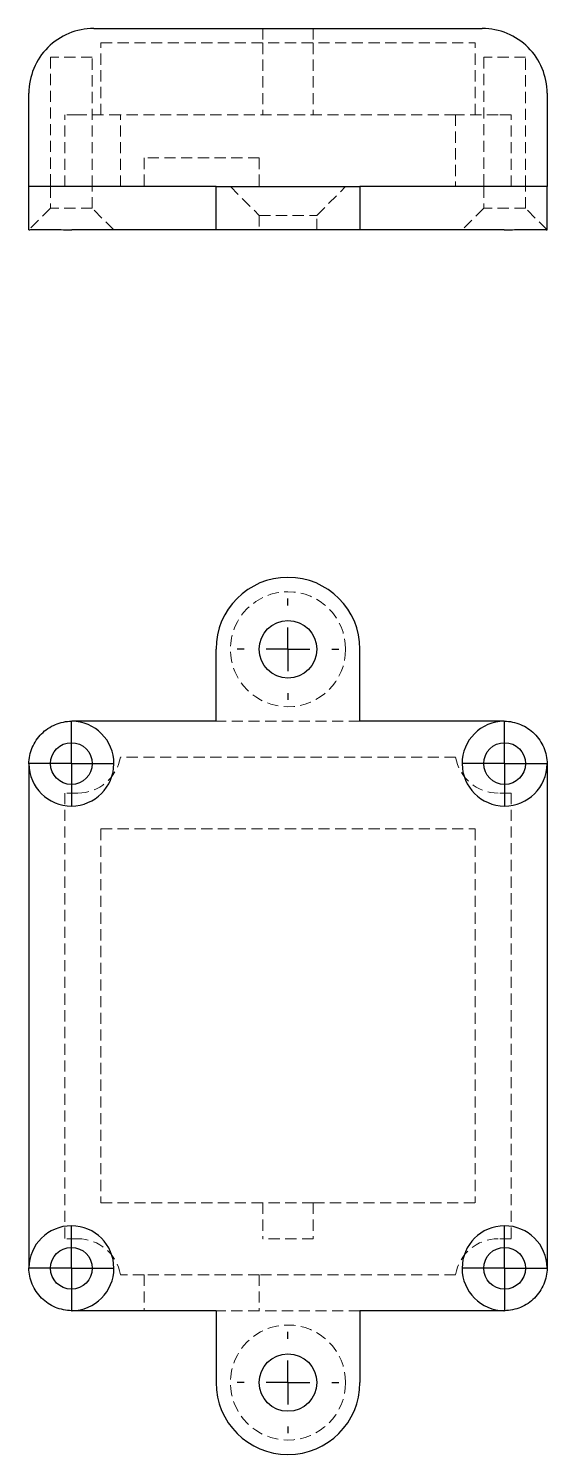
# Model space of a CAD drawing. Header units: millimetres. Extents: x 53 to 235, y 7 to 170.
# Drawn here: x 53.5 to 112.5, y 7 to 169.6 of the extents above.
import ezdxf

# ---------------------------------------------------------------- set-up
doc = ezdxf.new("R2010")
doc.units = ezdxf.units.MM
doc.linetypes.add('HIDDEN', pattern=[1.905, 1.27, -0.635])
doc.layers.add('10', color=7, linetype='Continuous')

# ---------------------------------------------------------------- blocks, each defined once
blk = doc.blocks.new('SW_CENTERMARKSYMBOL_0')
at = {"layer": '10', "color": 0}
for p, q in [((0, 5), (0, 5.78)), ((0, 0), (0, 2.5)), ((-5, 0), (-5.78, 0)), ((0, 0), (-2.5, 0)), ((0, 0), (0, -2.5)), ((0, 0), (2.5, 0)), ((5, 0), (5.78, 0)), ((0, -5), (0, -5.78))]:
    blk.add_line(p, q, dxfattribs=at)
blk = doc.blocks.new('SW_CENTERMARKSYMBOL_1')
at = {"layer": '10', "color": 0}
for p, q in [((0, 5), (0, 5.78)), ((0, 0), (0, 2.5)), ((-5, 0), (-5.78, 0)), ((0, 0), (-2.5, 0)), ((0, 0), (0, -2.5)), ((0, 0), (2.5, 0)), ((5, 0), (5.78, 0)), ((0, -5), (0, -5.78))]:
    blk.add_line(p, q, dxfattribs=at)
blk = doc.blocks.new('SW_CENTERMARKSYMBOL_2')
at = {"layer": '10', "color": 0}
for p, q in [((0, 2.5), (0, 4.88)), ((0, 0), (0, 2.5)), ((-2.5, 0), (-4.88, 0)), ((0, 0), (-2.5, 0)), ((0, 0), (0, -2.5)), ((0, 0), (2.5, 0)), ((2.5, 0), (4.88, 0)), ((0, -2.5), (0, -4.88))]:
    blk.add_line(p, q, dxfattribs=at)
blk = doc.blocks.new('SW_CENTERMARKSYMBOL_3')
at = {"layer": '10', "color": 0}
for p, q in [((0, 2.5), (0, 4.88)), ((0, 0), (0, 2.5)), ((-2.5, 0), (-4.88, 0)), ((0, 0), (-2.5, 0)), ((0, 0), (0, -2.5)), ((0, 0), (2.5, 0)), ((2.5, 0), (4.88, 0)), ((0, -2.5), (0, -4.88))]:
    blk.add_line(p, q, dxfattribs=at)
blk = doc.blocks.new('SW_CENTERMARKSYMBOL_4')
at = {"layer": '10', "color": 0}
for p, q in [((0, 2.5), (0, 4.88)), ((0, 0), (0, 2.5)), ((-2.5, 0), (-4.88, 0)), ((0, 0), (-2.5, 0)), ((0, 0), (0, -2.5)), ((0, 0), (2.5, 0)), ((2.5, 0), (4.88, 0)), ((0, -2.5), (0, -4.88))]:
    blk.add_line(p, q, dxfattribs=at)
blk = doc.blocks.new('SW_CENTERMARKSYMBOL_5')
at = {"layer": '10', "color": 0}
for p, q in [((0, 2.5), (0, 4.88)), ((0, 0), (0, 2.5)), ((-2.5, 0), (-4.88, 0)), ((0, 0), (-2.5, 0)), ((0, 0), (0, -2.5)), ((0, 0), (2.5, 0)), ((2.5, 0), (4.88, 0)), ((0, -2.5), (0, -4.88))]:
    blk.add_line(p, q, dxfattribs=at)

msp = doc.modelspace()

# ---------------------------------------------------------------- linework, layer by layer
at = {"color": 7, "linetype": 'Continuous', "lineweight": 25}
for p, q in [((60.87, 169.57), (105.13, 169.57)), ((53.49, 151.54), (53.49, 162.19)), ((112.51, 162.19), (112.51, 151.54)), ((58.41, 151.54), (53.49, 151.54)), ((53.49, 146.62), (53.49, 151.54)), ((58.41, 151.54), (53.49, 151.54)), ((74.8, 151.54), (58.41, 151.54)), ((74.8, 151.54), (58.41, 151.54)), ((74.8, 146.62), (74.8, 151.54)), ((74.8, 151.54), (91.2, 151.54)), ((107.59, 151.54), (91.2, 151.54)), ((91.2, 151.54), (91.2, 146.62)), ((107.59, 151.54), (91.2, 151.54)), ((112.51, 151.54), (107.59, 151.54)), ((112.51, 151.54), (107.59, 151.54)), ((112.51, 146.62), (112.51, 151.54)), ((53.49, 146.62), (53.49, 146.62)), ((58.41, 146.62), (58.37, 146.62)), ((74.8, 146.62), (58.41, 146.62)), ((91.2, 146.62), (74.8, 146.62)), ((107.59, 146.62), (91.2, 146.62)), ((107.63, 146.62), (107.59, 146.62)), ((112.51, 146.62), (112.51, 146.62)), ((74.8, 90.61), (74.8, 98.8)), ((91.2, 90.61), (91.2, 98.8)), ((74.8, 90.61), (58.41, 90.61)), ((107.59, 90.61), (91.2, 90.61)), ((53.49, 85.69), (53.49, 28.31)), ((112.51, 85.69), (112.51, 28.31)), ((74.8, 23.39), (58.41, 23.39)), ((74.8, 23.39), (74.8, 15.2)), ((107.59, 23.39), (91.2, 23.39)), ((91.2, 23.39), (91.2, 15.2))]:
    msp.add_line(p, q, dxfattribs=at)
at = {"color": 7, "linetype": 'HIDDEN', "lineweight": 18}
for p, q in [((80.13, 169.57), (80.13, 167.93)), ((85.87, 169.57), (85.87, 167.93)), ((61.69, 167.93), (104.31, 167.93)), ((61.69, 159.73), (61.69, 167.93)), ((80.13, 167.93), (80.13, 159.73)), ((85.87, 167.93), (85.87, 159.73)), ((104.31, 159.73), (104.31, 167.93)), ((60.7, 166.29), (55.95, 166.29)), ((55.95, 166.29), (55.95, 151.54)), ((60.7, 151.54), (60.7, 166.29)), ((110.05, 166.29), (105.3, 166.29)), ((105.3, 166.29), (105.3, 151.54)), ((110.05, 151.54), (110.05, 166.29)), ((59.07, 159.73), (57.59, 159.73)), ((57.59, 151.54), (57.59, 159.73)), ((63.91, 159.73), (59.07, 159.73)), ((102.09, 159.73), (63.91, 159.73)), ((63.91, 151.54), (63.91, 159.73)), ((102.09, 159.73), (102.09, 151.54)), ((106.93, 159.73), (102.09, 159.73)), ((108.41, 159.73), (106.93, 159.73)), ((108.41, 151.54), (108.41, 159.73)), ((66.61, 154.82), (66.61, 151.54)), ((79.72, 154.82), (66.61, 154.82)), ((79.72, 154.82), (79.72, 151.54)), ((55.95, 151.54), (55.95, 149.08)), ((60.7, 149.08), (60.7, 151.54)), ((76.44, 151.54), (79.72, 148.26)), ((86.28, 148.26), (89.56, 151.54)), ((105.3, 151.54), (105.3, 149.08)), ((110.05, 149.08), (110.05, 151.54)), ((55.95, 149.08), (53.49, 146.62)), ((60.7, 149.08), (55.95, 149.08)), ((63.16, 146.62), (60.7, 149.08)), ((79.72, 148.26), (86.28, 148.26)), ((79.72, 148.26), (79.72, 146.62)), ((86.28, 146.62), (86.28, 148.26)), ((105.3, 149.08), (102.84, 146.62)), ((110.05, 149.08), (105.3, 149.08)), ((112.51, 146.62), (110.05, 149.08)), ((91.2, 90.61), (74.8, 90.61)), ((102.09, 86.51), (63.91, 86.51)), ((59.07, 82.41), (57.59, 82.41)), ((57.59, 82.41), (57.59, 31.59)), ((108.41, 82.41), (106.93, 82.41)), ((108.41, 82.41), (108.41, 31.59)), ((61.69, 78.31), (61.69, 35.69)), ((61.69, 78.31), (104.31, 78.31)), ((104.31, 78.31), (104.31, 35.69)), ((61.69, 35.69), (80.13, 35.69)), ((80.13, 35.69), (80.13, 31.59)), ((85.87, 35.69), (80.13, 35.69)), ((85.87, 35.69), (104.31, 35.69)), ((85.87, 35.69), (85.87, 31.59)), ((59.07, 31.59), (57.59, 31.59)), ((85.87, 31.59), (80.13, 31.59)), ((108.41, 31.59), (106.93, 31.59)), ((66.61, 27.49), (63.91, 27.49)), ((66.61, 27.49), (66.61, 23.39)), ((79.72, 27.49), (66.61, 27.49)), ((79.72, 27.49), (79.72, 23.39)), ((102.09, 27.49), (79.72, 27.49)), ((79.72, 23.39), (74.8, 23.39)), ((91.2, 23.39), (79.72, 23.39))]:
    msp.add_line(p, q, dxfattribs=at)
for centre in [(83, 98.8), (83, 15.2)]:
    msp.add_circle(centre, 6.56, dxfattribs=at)
at = {"color": 7, "linetype": 'Continuous', "lineweight": 25}
for centre, radius in [((83, 98.8), 3.28), ((58.33, 85.77), 2.38), ((107.67, 85.77), 2.38), ((58.33, 28.23), 2.38), ((107.67, 28.23), 2.38), ((83, 15.2), 3.28)]:
    msp.add_circle(centre, radius, dxfattribs=at)
for centre, radius, start, end in [((83, 98.8), 8.2, 0, 180), ((58.33, 85.77), 4.84, 180.4835, 89.5165), ((58.41, 85.69), 4.92, 90, 90.4795), ((107.67, 85.77), 4.84, 90.4835, 359.5165), ((107.59, 85.69), 4.92, 89.5205, 90), ((58.41, 85.69), 4.92, 179.5205, 180), ((107.59, 85.69), 4.92, 0, 0.4795), ((58.33, 28.23), 4.84, 270.4835, 179.5165), ((107.67, 28.23), 4.84, 0.4835, 269.5165), ((58.41, 28.31), 4.92, 180, 180.4795), ((107.59, 28.31), 4.92, 359.5205, 0), ((58.41, 28.31), 4.92, 269.5205, 270), ((107.59, 28.31), 4.92, 270, 270.4795), ((83, 15.2), 8.2, 180, 0)]:
    msp.add_arc(centre, radius, start, end, dxfattribs=at)
at = {"color": 7, "linetype": 'HIDDEN', "lineweight": 18}
for centre, start, end in [((59.07, 87.33), 270, 350.4059), ((106.93, 87.33), 189.5941, 270), ((59.07, 26.67), 9.5941, 90), ((106.93, 26.67), 90, 170.4059)]:
    msp.add_arc(centre, 4.92, start, end, dxfattribs=at)
at = {"color": 7, "linetype": 'Continuous', "lineweight": 25}
for points, knots in [([(60.87, 169.57), (59.9, 169.57), (57.97, 169.19), (56.34, 168.09), (54.97, 166.73), (54.42, 165.91), (53.68, 164.12), (53.49, 163.16), (53.49, 162.19)], [0, 0, 0, 0, 0.25, 0.5, 0.5, 0.75, 0.75, 1, 1, 1, 1]), ([(112.51, 162.19), (112.51, 163.16), (112.32, 164.12), (111.58, 165.91), (111.03, 166.73), (109.66, 168.09), (108.03, 169.19), (106.1, 169.57), (105.13, 169.57)], [0, 0, 0, 0, 0.25, 0.25, 0.5, 0.5, 0.75, 1, 1, 1, 1]), ([(53.49, 146.62), (53.49, 146.62), (53.53, 146.63), (53.66, 146.64), (53.75, 146.64), (54, 146.65), (54.15, 146.65), (54.5, 146.65), (54.71, 146.65), (55.16, 146.65), (55.4, 146.65), (55.93, 146.65), (56.21, 146.65), (56.8, 146.64), (57.1, 146.64), (57.73, 146.63), (58.05, 146.62), (58.37, 146.62)], [0, 0, 0, 0, 0.125, 0.125, 0.25, 0.25, 0.375, 0.375, 0.5, 0.5, 0.625, 0.625, 0.75, 0.75, 0.875, 0.875, 1, 1, 1, 1]), ([(107.63, 146.62), (107.95, 146.62), (108.27, 146.63), (108.89, 146.64), (109.2, 146.64), (109.79, 146.65), (110.07, 146.65), (110.59, 146.65), (110.84, 146.65), (111.29, 146.65), (111.49, 146.65), (111.85, 146.65), (112, 146.65), (112.25, 146.64), (112.34, 146.64), (112.47, 146.63), (112.51, 146.62), (112.51, 146.62)], [0, 0, 0, 0, 0.125, 0.125, 0.25, 0.25, 0.375, 0.375, 0.5, 0.5, 0.625, 0.625, 0.75, 0.75, 0.875, 0.875, 1, 1, 1, 1]), ([(53.49, 85.73), (53.49, 86.05), (53.53, 86.37), (53.66, 86.99), (53.75, 87.3), (54, 87.88), (54.15, 88.16), (54.5, 88.69), (54.71, 88.94), (55.16, 89.39), (55.4, 89.59), (55.93, 89.95), (56.21, 90.1), (56.8, 90.35), (57.1, 90.44), (57.73, 90.57), (58.05, 90.6), (58.37, 90.61)], [0, 0, 0, 0, 0.125, 0.125, 0.25, 0.25, 0.375, 0.375, 0.5, 0.5, 0.625, 0.625, 0.75, 0.75, 0.875, 0.875, 1, 1, 1, 1]), ([(107.63, 90.61), (107.95, 90.6), (108.27, 90.57), (108.89, 90.44), (109.2, 90.35), (109.79, 90.1), (110.07, 89.95), (110.59, 89.6), (110.84, 89.39), (111.29, 88.94), (111.49, 88.7), (111.85, 88.16), (112, 87.89), (112.25, 87.3), (112.34, 86.99), (112.47, 86.37), (112.51, 86.05), (112.51, 85.73)], [0, 0, 0, 0, 0.125, 0.125, 0.25, 0.25, 0.375, 0.375, 0.5, 0.5, 0.625, 0.625, 0.75, 0.75, 0.875, 0.875, 1, 1, 1, 1]), ([(58.37, 23.39), (58.05, 23.4), (57.73, 23.43), (57.11, 23.56), (56.8, 23.65), (56.21, 23.9), (55.93, 24.05), (55.41, 24.4), (55.16, 24.61), (54.71, 25.06), (54.51, 25.3), (54.15, 25.84), (54, 26.11), (53.75, 26.7), (53.66, 27.01), (53.53, 27.63), (53.49, 27.95), (53.49, 28.27)], [0, 0, 0, 0, 0.125, 0.125, 0.25, 0.25, 0.375, 0.375, 0.5, 0.5, 0.625, 0.625, 0.75, 0.75, 0.875, 0.875, 1, 1, 1, 1]), ([(112.51, 28.27), (112.51, 27.95), (112.47, 27.63), (112.34, 27.01), (112.25, 26.7), (112, 26.12), (111.85, 25.84), (111.5, 25.31), (111.29, 25.06), (110.84, 24.61), (110.6, 24.41), (110.07, 24.05), (109.79, 23.9), (109.2, 23.65), (108.9, 23.56), (108.27, 23.43), (107.95, 23.4), (107.63, 23.39)], [0, 0, 0, 0, 0.125, 0.125, 0.25, 0.25, 0.375, 0.375, 0.5, 0.5, 0.625, 0.625, 0.75, 0.75, 0.875, 0.875, 1, 1, 1, 1])]:
    msp.add_open_spline(points, degree=3, knots=knots, dxfattribs=at)

# ---------------------------------------------------------------- block references
at = {"layer": '10'}
for name, p in [('SW_CENTERMARKSYMBOL_1', (83, 98.8)), ('SW_CENTERMARKSYMBOL_3', (58.33, 85.77)), ('SW_CENTERMARKSYMBOL_5', (107.67, 85.77)), ('SW_CENTERMARKSYMBOL_2', (58.33, 28.23)), ('SW_CENTERMARKSYMBOL_4', (107.67, 28.23)), ('SW_CENTERMARKSYMBOL_0', (83, 15.2))]:
    msp.add_blockref(name, p, dxfattribs=at)

doc.saveas('drawing.dxf')
